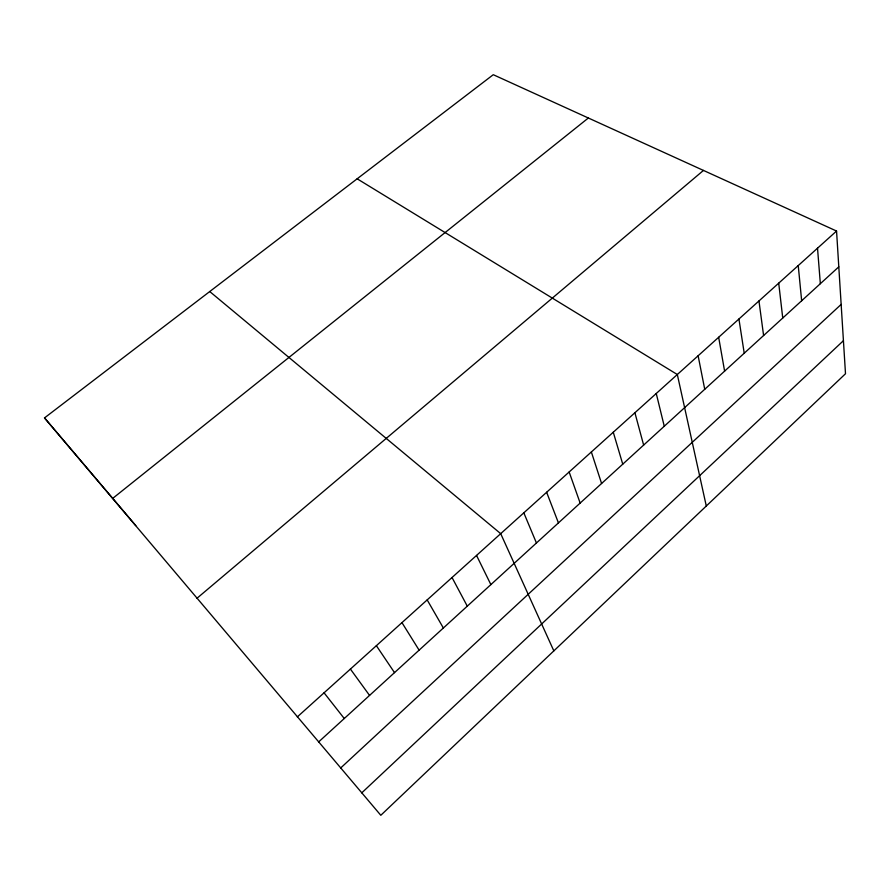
<?xml version="1.0" encoding="UTF-8"?>
<svg xmlns="http://www.w3.org/2000/svg" width="890" height="890" viewBox="0 0 890 890"><rect width="100%" height="100%" fill="white"/><g stroke="black" fill="none" stroke-linecap="round" stroke-linejoin="round"><path stroke-width="1.33" d="M361.763 792.856L843.431 340.681M340.67 767.992L841.161 304.402M318.587 741.971L838.803 266.833M297.327 716.906L836.556 231.044L493.271 74.704L44.5 417.911L380.809 815.296L845.5 373.744L836.556 231.044M197.002 598.258L703.467 170.424M112.607 498.467L588.357 118.003M357.157 178.801L677.323 374.523L706.293 506.021M209.74 291.542L500.703 533.666L553.836 650.879M44.5 417.911L135.792 525.623M324.071 692.821L344.263 718.519M350.415 669.08L369.561 695.413M376.37 645.684L394.515 672.629M401.957 622.633L419.112 650.156M427.178 599.916L443.365 628.006M452.031 577.521L467.283 606.157M476.539 555.438L490.88 584.608M523.821 512.829L536.436 542.989M546.638 492.27L558.442 522.908M569.155 471.989L580.147 503.072M591.361 451.975L601.584 483.493M613.277 432.228L622.744 464.168M634.904 412.738L643.637 445.089M656.253 393.502L664.263 426.254M698.127 355.778L704.735 389.286M718.664 337.277L724.605 371.141M738.934 319.009L744.218 353.219M758.959 300.976L763.598 335.519M778.717 283.165L782.744 318.03M798.241 265.576L801.656 300.764M817.521 248.199L820.346 283.699"/></g></svg>
